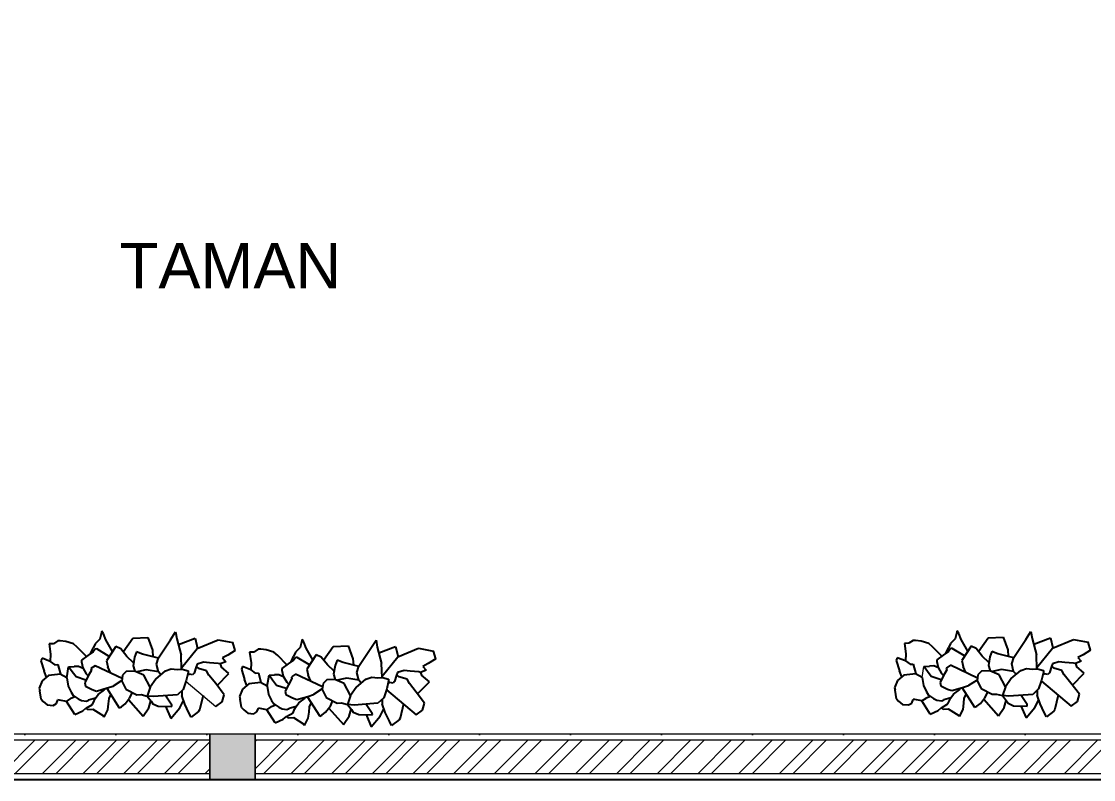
# Model space of a CAD drawing. Header units: millimetres. Extents: x -12161372 to 46643, y -9506984 to 15358.
# Drawn here: x 12539.3 to 12894.2, y 14292.9 to 14543.7 of the extents above; entities that cross this region are included whole.
import ezdxf

# ---------------------------------------------------------------- set-up
doc = ezdxf.new("R2010")
doc.units = ezdxf.units.MM
doc.linetypes.add('ACAD_ISO07W100', pattern=[3, 0, -3])
for name, color, linetype, lineweight in [('arsiran', 202, 'Continuous', 0), ('dinding', 110, 'Continuous', 9), ('furniture', 7, 'Continuous', 5), ('kolom', 150, 'Continuous', 13), ('tumbuhan', 3, 'Continuous', 5)]:
    doc.layers.add(name, color=color, linetype=linetype, lineweight=lineweight)
doc.layers.add('lahan', color=253, linetype='Continuous', plot=False)
doc.layers.add('lantai', color=9, linetype='Continuous')
doc.layers.add('RING BALOK', color=7, linetype='Continuous')
doc.styles.get("Standard").update_dxf_attribs({"font": 'arial.ttf'})

# ---------------------------------------------------------------- blocks, each defined once
blk = doc.blocks.new('*U48')
at = {"layer": 'arsiran'}
h = blk.add_hatch(dxfattribs=at)
h.set_pattern_fill('ANSI32', color=256)
h.set_pattern_definition([(45, (-2259.737, -4513.269), (-6.735192, 6.735192), []), (45, (-2255.247, -4513.269), (-6.735192, 6.735192), [])])
h.paths.add_polyline_path([(0, 5.5), (0, -5.5), (284.94, -5.5), (284.94, 5.5)])
blk.add_lwpolyline([(0, -5.5), (284.94, -5.5), (284.94, 5.5), (0, 5.5)], close=True, dxfattribs=at)
at = {"layer": 'dinding'}
blk.add_lwpolyline([(0, -7.5), (284.94, -7.5), (284.94, 7.5), (0, 7.5)], close=True, dxfattribs=at)
blk = doc.blocks.new('*U4')
at = {"layer": 'arsiran'}
h = blk.add_hatch(dxfattribs=at)
h.set_pattern_fill('ANSI32', color=256)
h.set_pattern_definition([(45, (-2274.681, -4513.269), (-6.735192, 6.735192), []), (45, (-2270.191, -4513.269), (-6.735192, 6.735192), [])])
h.paths.add_polyline_path([(0, 5.5), (0, -5.5), (270, -5.5), (270, 5.5)])
blk.add_lwpolyline([(0, -5.5), (270, -5.5), (270, 5.5), (0, 5.5)], close=True, dxfattribs=at)
at = {"layer": 'dinding'}
blk.add_lwpolyline([(0, -7.5), (270, -7.5), (270, 7.5), (0, 7.5)], close=True, dxfattribs=at)

msp = doc.modelspace()

# ---------------------------------------------------------------- hatches: boundary and pattern name
at = {"layer": 'kolom'}
h = msp.add_hatch(color=256, dxfattribs=at)
h.dxf.hatch_style = 1
h.paths.add_polyline_path([(12616.683, 14307.932), (12601.683, 14307.932), (12601.683, 14292.932), (12616.683, 14292.932)])

# ---------------------------------------------------------------- linework, layer by layer
msp.add_line((12616.683, 14307.932), (12616.683, 14292.932), dxfattribs=at)
msp.add_lwpolyline([(12601.683, 14292.932), (12616.683, 14292.932), (12616.683, 14307.932), (12601.683, 14307.932)], close=True, dxfattribs=at)
at = {"layer": 'lahan', "linetype": 'ACAD_ISO07W100', "ltscale": 10}
msp.add_lwpolyline([(12331.589, 14585.301), (12901.683, 14585.301), (12901.683, 14307.924), (12331.589, 14307.924)], close=True, dxfattribs=at)
at = {"layer": 'lantai'}
msp.add_lwpolyline([(12309.183, 14292.932), (13509.183, 14292.932), (13509.183, 15292.932), (12309.183, 15292.932)], close=True, dxfattribs=at)
at = {"layer": 'RING BALOK', "linetype": 'Continuous'}
for p, q in [((12565.277, 14339.361), (12563.707, 14337.849)), ((12565.915, 14341.996), (12565.277, 14339.361)), ((12566.48, 14341.149), (12565.915, 14341.996)), ((12567.259, 14339.15), (12566.48, 14341.149)), ((12572.978, 14335.201), (12576.218, 14339.689)), ((12576.218, 14339.689), (12581.175, 14339.939)), ((12581.175, 14339.939), (12582.725, 14335.688)), ((12588.634, 14339.133), (12590.349, 14341.811)), ((12590.349, 14341.811), (12590.778, 14339.509)), ((12590.778, 14339.509), (12592.202, 14334.057)), ((12591.278, 14337.594), (12596.821, 14339.689)), ((12596.821, 14339.689), (12597.627, 14336.342)), ((12597.522, 14336.299), (12604.439, 14339.184)), ((12604.439, 14339.184), (12609.318, 14338.219)), ((12632.263, 14339.227), (12631.625, 14336.592)), ((12632.828, 14338.379), (12632.263, 14339.227)), ((12848.364, 14339.493), (12846.794, 14337.98)), ((12849.002, 14342.128), (12848.364, 14339.493)), ((12849.567, 14341.281), (12849.002, 14342.128)), ((12850.346, 14339.282), (12849.567, 14341.281)), ((12852.561, 14335.421), (12850.346, 14339.282)), ((12856.065, 14335.333), (12859.305, 14339.821)), ((12859.305, 14339.821), (12864.263, 14340.071)), ((12864.263, 14340.071), (12865.812, 14335.82)), ((12867.772, 14333.309), (12871.721, 14339.265)), ((12871.721, 14339.265), (12873.436, 14341.943)), ((12873.436, 14341.943), (12873.865, 14339.641)), ((12873.865, 14339.641), (12875.289, 14334.189)), ((12874.365, 14337.726), (12879.909, 14339.821)), ((12879.909, 14339.821), (12880.714, 14336.474)), ((12880.609, 14336.431), (12887.526, 14339.316)), ((12887.526, 14339.316), (12892.405, 14338.351)), ((12549.949, 14337.88), (12548.513, 14337.822)), ((12548.513, 14337.822), (12548.978, 14334.361)), ((12551.357, 14338.805), (12549.949, 14337.88)), ((12552.181, 14338.838), (12551.357, 14338.805)), ((12553.984, 14338.62), (12552.181, 14338.838)), ((12556.522, 14337.852), (12553.984, 14338.62)), ((12557.813, 14336.744), (12556.522, 14337.852)), ((12560.878, 14333.669), (12557.813, 14336.744)), ((12562.241, 14334.635), (12563.033, 14336.372)), ((12563.707, 14337.849), (12563.033, 14336.372)), ((12563.76, 14336.111), (12563.069, 14335.214)), ((12564.298, 14336.133), (12563.76, 14336.111)), ((12568.324, 14333.684), (12564.298, 14336.133)), ((12569.474, 14335.289), (12567.259, 14339.15)), ((12570.559, 14336.962), (12567.472, 14332.2)), ((12572.2, 14336.158), (12570.559, 14336.962)), ((12574.253, 14333.63), (12572.2, 14336.158)), ((12582.725, 14335.688), (12582.851, 14333.541)), ((12584.685, 14333.177), (12588.634, 14339.133)), ((12592.329, 14329.919), (12597.522, 14336.299)), ((12610.115, 14335.642), (12607.648, 14334.093)), ((12610.115, 14335.642), (12609.318, 14338.219)), ((12617.706, 14336.036), (12616.297, 14335.11)), ((12618.529, 14336.069), (12617.706, 14336.036)), ((12620.332, 14335.851), (12618.529, 14336.069)), ((12622.87, 14335.083), (12620.332, 14335.851)), ((12631.625, 14336.592), (12630.055, 14335.079)), ((12633.607, 14336.381), (12632.828, 14338.379)), ((12635.823, 14332.52), (12633.607, 14336.381)), ((12639.326, 14332.432), (12642.566, 14336.92)), ((12642.566, 14336.92), (12647.524, 14337.17)), ((12647.524, 14337.17), (12649.073, 14332.919)), ((12651.033, 14330.408), (12654.982, 14336.364)), ((12654.982, 14336.364), (12656.697, 14339.042)), ((12656.697, 14339.042), (12657.126, 14336.74)), ((12657.126, 14336.74), (12658.55, 14331.288)), ((12657.626, 14334.825), (12663.17, 14336.92)), ((12663.17, 14336.92), (12663.975, 14333.573)), ((12663.87, 14333.529), (12670.787, 14336.415)), ((12670.787, 14336.415), (12675.666, 14335.45)), ((12833.036, 14338.011), (12831.601, 14337.954)), ((12831.601, 14337.954), (12832.066, 14334.493)), ((12834.444, 14338.937), (12833.036, 14338.011)), ((12835.268, 14338.97), (12834.444, 14338.937)), ((12837.071, 14338.752), (12835.268, 14338.97)), ((12839.609, 14337.984), (12837.071, 14338.752)), ((12840.9, 14336.875), (12839.609, 14337.984)), ((12843.965, 14333.801), (12840.9, 14336.875)), ((12845.328, 14334.767), (12846.12, 14336.504)), ((12846.794, 14337.98), (12846.12, 14336.504)), ((12846.847, 14336.243), (12846.156, 14335.346)), ((12847.385, 14336.264), (12846.847, 14336.243)), ((12851.411, 14333.816), (12847.385, 14336.264)), ((12853.646, 14337.094), (12850.559, 14332.332)), ((12855.287, 14336.29), (12853.646, 14337.094)), ((12857.34, 14333.762), (12855.287, 14336.29)), ((12865.812, 14335.82), (12865.938, 14333.673)), ((12875.416, 14330.05), (12880.609, 14336.431)), ((12893.202, 14335.773), (12890.735, 14334.225)), ((12893.202, 14335.773), (12892.405, 14338.351)), ((12546.143, 14333.089), (12545.811, 14332.205)), ((12545.811, 14332.205), (12546.814, 14328.766)), ((12548.87, 14332.038), (12546.143, 14333.089)), ((12548.978, 14334.361), (12548.87, 14332.038)), ((12561.31, 14333.984), (12559.201, 14332.45)), ((12559.201, 14332.45), (12559.219, 14331.871)), ((12563.069, 14335.214), (12561.31, 14333.984)), ((12567.472, 14332.2), (12567.892, 14330.187)), ((12576.475, 14331.504), (12574.253, 14333.63)), ((12576.774, 14333.441), (12576.324, 14330.524)), ((12577.438, 14335.207), (12576.774, 14333.441)), ((12579.438, 14334.417), (12577.438, 14335.207)), ((12584.654, 14333.079), (12579.438, 14334.417)), ((12584.029, 14331.121), (12584.685, 14333.177)), ((12592.344, 14329.423), (12592.202, 14334.057)), ((12607.648, 14334.093), (12605.881, 14333.153)), ((12605.881, 14333.153), (12606.967, 14331.923)), ((12616.297, 14335.11), (12614.862, 14335.053)), ((12614.862, 14335.053), (12615.327, 14331.592)), ((12624.161, 14333.974), (12622.87, 14335.083)), ((12627.226, 14330.9), (12624.161, 14333.974)), ((12629.417, 14332.444), (12627.658, 14331.214)), ((12628.589, 14331.866), (12629.381, 14333.603)), ((12630.055, 14335.079), (12629.381, 14333.603)), ((12630.108, 14333.342), (12629.417, 14332.444)), ((12630.646, 14333.363), (12630.108, 14333.342)), ((12634.673, 14330.914), (12630.646, 14333.363)), ((12636.907, 14334.193), (12633.82, 14329.431)), ((12638.549, 14333.389), (12636.907, 14334.193)), ((12640.602, 14330.861), (12638.549, 14333.389)), ((12643.786, 14332.438), (12643.122, 14330.672)), ((12645.786, 14331.648), (12643.786, 14332.438)), ((12649.073, 14332.919), (12649.199, 14330.772)), ((12658.677, 14327.149), (12663.87, 14333.529)), ((12676.464, 14332.872), (12673.996, 14331.324)), ((12676.464, 14332.872), (12675.666, 14335.45)), ((12829.231, 14333.22), (12828.898, 14332.337)), ((12828.898, 14332.337), (12829.901, 14328.898)), ((12831.957, 14332.169), (12829.231, 14333.22)), ((12832.066, 14334.493), (12831.957, 14332.169)), ((12831.957, 14332.169), (12833.428, 14331.068)), ((12844.397, 14334.116), (12842.289, 14332.582)), ((12842.289, 14332.582), (12842.306, 14332.003)), ((12846.156, 14335.346), (12844.397, 14334.116)), ((12850.559, 14332.332), (12850.979, 14330.319)), ((12859.562, 14331.635), (12857.34, 14333.762)), ((12859.861, 14333.573), (12859.411, 14330.656)), ((12860.525, 14335.339), (12859.861, 14333.573)), ((12862.525, 14334.549), (12860.525, 14335.339)), ((12867.741, 14333.21), (12862.525, 14334.549)), ((12867.116, 14331.253), (12867.772, 14333.309)), ((12875.431, 14329.555), (12875.289, 14334.189)), ((12890.735, 14334.225), (12888.968, 14333.285)), ((12888.968, 14333.285), (12890.054, 14332.055)), ((12547.621, 14326.791), (12546.814, 14328.766)), ((12548.87, 14332.038), (12550.34, 14330.936)), ((12550.34, 14330.936), (12551.417, 14330.979)), ((12551.417, 14330.979), (12552.232, 14327.823)), ((12554.352, 14326.566), (12554.958, 14330.251)), ((12554.958, 14330.251), (12556.752, 14330.323)), ((12556.087, 14328.556), (12554.958, 14330.251)), ((12557.396, 14326.869), (12556.087, 14328.556)), ((12558.187, 14330.38), (12556.752, 14330.323)), ((12559.727, 14329.705), (12558.187, 14330.38)), ((12559.219, 14331.871), (12559.64, 14329.858)), ((12559.64, 14329.858), (12560.778, 14327.874)), ((12562.537, 14329.104), (12561.343, 14327.026)), ((12563.748, 14330.602), (12562.34, 14329.676)), ((12562.34, 14329.676), (12562.537, 14329.104)), ((12572.664, 14326.382), (12563.748, 14330.602)), ((12568.779, 14328.221), (12567.892, 14330.187)), ((12574.045, 14328.693), (12572.825, 14327.485)), ((12576.736, 14328.801), (12574.045, 14328.693)), ((12576.324, 14330.524), (12576.727, 14329.09)), ((12576.727, 14329.09), (12576.915, 14328.808)), ((12579.83, 14327.474), (12576.736, 14328.801)), ((12579.068, 14328.894), (12577.642, 14328.547)), ((12580.674, 14329.248), (12579.068, 14328.894)), ((12584.647, 14328.536), (12580.674, 14329.248)), ((12583.821, 14326.184), (12586.971, 14328.919)), ((12584.647, 14328.536), (12584.029, 14331.121)), ((12585.466, 14327.612), (12584.647, 14328.536)), ((12586.971, 14328.919), (12588.926, 14329.577)), ((12588.926, 14329.577), (12590.908, 14329.366)), ((12590.908, 14329.366), (12592.523, 14329.431)), ((12592.523, 14329.431), (12594.514, 14328.93)), ((12594.514, 14328.93), (12594.532, 14328.351)), ((12597.17, 14330.196), (12596.514, 14328.14)), ((12597.502, 14331.079), (12597.17, 14330.196)), ((12597.221, 14330.332), (12597.905, 14329.645)), ((12599.637, 14331.744), (12597.502, 14331.079)), ((12600.623, 14328.884), (12597.905, 14329.645)), ((12601.619, 14331.533), (12599.637, 14331.744)), ((12601.384, 14327.465), (12600.623, 14328.884)), ((12604.498, 14331.358), (12601.619, 14331.533)), ((12605.111, 14331.165), (12604.498, 14331.358)), ((12606.967, 14331.923), (12605.111, 14331.165)), ((12605.111, 14331.165), (12605.431, 14330.236)), ((12608.013, 14328.019), (12605.431, 14330.236)), ((12612.492, 14330.319), (12612.159, 14329.436)), ((12612.159, 14329.436), (12613.163, 14325.997)), ((12615.218, 14329.268), (12612.492, 14330.319)), ((12615.327, 14331.592), (12615.218, 14329.268)), ((12615.218, 14329.268), (12616.689, 14328.167)), ((12627.658, 14331.214), (12625.55, 14329.681)), ((12625.55, 14329.681), (12625.567, 14329.101)), ((12625.567, 14329.101), (12625.988, 14327.089)), ((12633.82, 14329.431), (12634.241, 14327.418)), ((12642.823, 14328.734), (12640.602, 14330.861)), ((12643.122, 14330.672), (12642.672, 14327.754)), ((12651.002, 14330.309), (12645.786, 14331.648)), ((12650.378, 14328.352), (12651.033, 14330.408)), ((12658.692, 14326.654), (12658.55, 14331.288)), ((12665.985, 14328.975), (12663.85, 14328.31)), ((12667.967, 14328.764), (12665.985, 14328.975)), ((12670.847, 14328.589), (12667.967, 14328.764)), ((12671.459, 14328.396), (12670.847, 14328.589)), ((12673.315, 14329.153), (12671.459, 14328.396)), ((12673.996, 14331.324), (12672.229, 14330.384)), ((12672.229, 14330.384), (12673.315, 14329.153)), ((12830.708, 14326.923), (12829.901, 14328.898)), ((12833.428, 14331.068), (12834.504, 14331.111)), ((12834.504, 14331.111), (12835.319, 14327.954)), ((12838.045, 14330.383), (12839.839, 14330.454)), ((12839.174, 14328.688), (12838.045, 14330.383)), ((12840.483, 14327.001), (12839.174, 14328.688)), ((12841.274, 14330.512), (12839.839, 14330.454)), ((12842.815, 14329.837), (12841.274, 14330.512)), ((12842.306, 14332.003), (12842.727, 14329.99)), ((12842.727, 14329.99), (12843.865, 14328.006)), ((12845.624, 14329.236), (12844.43, 14327.158)), ((12846.836, 14330.734), (12845.427, 14329.808)), ((12845.427, 14329.808), (12845.624, 14329.236)), ((12855.751, 14326.514), (12846.836, 14330.734)), ((12851.866, 14328.353), (12850.979, 14330.319)), ((12857.132, 14328.825), (12855.912, 14327.616)), ((12859.823, 14328.932), (12857.132, 14328.825)), ((12859.411, 14330.656), (12859.814, 14329.222)), ((12859.814, 14329.222), (12860.002, 14328.94)), ((12862.917, 14327.606), (12859.823, 14328.932)), ((12862.155, 14329.025), (12860.729, 14328.679)), ((12863.761, 14329.379), (12862.155, 14329.025)), ((12867.734, 14328.668), (12863.761, 14329.379)), ((12866.908, 14326.316), (12870.058, 14329.051)), ((12867.734, 14328.668), (12867.116, 14331.253)), ((12868.553, 14327.744), (12867.734, 14328.668)), ((12870.058, 14329.051), (12872.013, 14329.709)), ((12872.013, 14329.709), (12873.996, 14329.498)), ((12873.996, 14329.498), (12875.61, 14329.562)), ((12875.61, 14329.562), (12877.601, 14329.062)), ((12877.601, 14329.062), (12877.619, 14328.483)), ((12880.257, 14330.328), (12879.601, 14328.272)), ((12880.589, 14331.211), (12880.257, 14330.328)), ((12880.308, 14330.464), (12880.992, 14329.777)), ((12882.724, 14331.876), (12880.589, 14331.211)), ((12883.71, 14329.016), (12880.992, 14329.777)), ((12884.706, 14331.665), (12882.724, 14331.876)), ((12884.471, 14327.597), (12883.71, 14329.016)), ((12887.586, 14331.49), (12884.706, 14331.665)), ((12888.198, 14331.297), (12887.586, 14331.49)), ((12890.054, 14332.055), (12888.198, 14331.297)), ((12888.198, 14331.297), (12888.518, 14330.367)), ((12891.1, 14328.151), (12888.518, 14330.367)), ((12546.194, 14325.552), (12545.188, 14323.192)), ((12548.294, 14327.376), (12546.194, 14325.552)), ((12552.232, 14327.823), (12548.294, 14327.376)), ((12554.352, 14326.566), (12552.114, 14327.808)), ((12554.335, 14326.575), (12554.794, 14323.866)), ((12560.661, 14325.839), (12557.396, 14326.869)), ((12561.343, 14327.026), (12560.329, 14324.956)), ((12561.445, 14327.205), (12560.778, 14327.874)), ((12572.561, 14325.675), (12569.702, 14323.881)), ((12572.825, 14327.485), (12572.528, 14325.443)), ((12572.528, 14325.443), (12573.863, 14322.887)), ((12581.927, 14323.499), (12579.83, 14327.474)), ((12583.821, 14326.184), (12581.927, 14323.499)), ((12593.894, 14325.716), (12592.906, 14322.777)), ((12594.532, 14328.351), (12593.894, 14325.716)), ((12594.39, 14327.765), (12594.908, 14327.786)), ((12595.994, 14327.54), (12594.908, 14327.786)), ((12596.514, 14328.14), (12595.994, 14327.54)), ((12603.626, 14324.655), (12601.384, 14327.465)), ((12604.075, 14324.069), (12608.013, 14328.019)), ((12613.969, 14324.022), (12613.163, 14325.997)), ((12618.58, 14325.053), (12614.642, 14324.606)), ((12616.689, 14328.167), (12617.765, 14328.21)), ((12617.765, 14328.21), (12618.58, 14325.053)), ((12620.7, 14323.797), (12618.463, 14325.039)), ((12620.7, 14323.797), (12621.306, 14327.482)), ((12621.306, 14327.482), (12623.1, 14327.553)), ((12622.436, 14325.787), (12621.306, 14327.482)), ((12623.744, 14324.1), (12622.436, 14325.787)), ((12624.535, 14327.61), (12623.1, 14327.553)), ((12626.076, 14326.936), (12624.535, 14327.61)), ((12625.988, 14327.089), (12627.127, 14325.104)), ((12627.794, 14324.435), (12627.127, 14325.104)), ((12628.885, 14326.334), (12627.691, 14324.257)), ((12630.097, 14327.832), (12628.688, 14326.906)), ((12628.688, 14326.906), (12628.885, 14326.334)), ((12639.012, 14323.613), (12630.097, 14327.832)), ((12635.127, 14325.451), (12634.241, 14327.418)), ((12640.393, 14325.924), (12639.173, 14324.715)), ((12643.084, 14326.031), (12640.393, 14325.924)), ((12642.672, 14327.754), (12643.075, 14326.321)), ((12643.075, 14326.321), (12643.264, 14326.038)), ((12646.178, 14324.705), (12643.084, 14326.031)), ((12645.416, 14326.124), (12643.99, 14325.777)), ((12647.022, 14326.478), (12645.416, 14326.124)), ((12650.995, 14325.767), (12647.022, 14326.478)), ((12650.169, 14323.415), (12653.319, 14326.15)), ((12650.995, 14325.767), (12650.378, 14328.352)), ((12651.814, 14324.843), (12650.995, 14325.767)), ((12653.319, 14326.15), (12655.274, 14326.808)), ((12655.274, 14326.808), (12657.257, 14326.597)), ((12657.257, 14326.597), (12658.871, 14326.661)), ((12658.871, 14326.661), (12660.862, 14326.161)), ((12660.88, 14325.582), (12660.242, 14322.947)), ((12660.738, 14324.996), (12661.257, 14325.017)), ((12660.862, 14326.161), (12660.88, 14325.582)), ((12662.342, 14324.77), (12661.257, 14325.017)), ((12662.862, 14325.371), (12662.342, 14324.77)), ((12663.518, 14327.427), (12662.862, 14325.371)), ((12663.85, 14328.31), (12663.518, 14327.427)), ((12663.569, 14327.562), (12664.253, 14326.876)), ((12666.971, 14326.115), (12664.253, 14326.876)), ((12667.733, 14324.695), (12666.971, 14326.115)), ((12670.423, 14321.299), (12674.362, 14325.25)), ((12671.459, 14328.396), (12671.779, 14327.466)), ((12674.362, 14325.25), (12671.779, 14327.466)), ((12829.281, 14325.684), (12828.276, 14323.324)), ((12831.381, 14327.507), (12829.281, 14325.684)), ((12835.319, 14327.954), (12831.381, 14327.507)), ((12837.439, 14326.698), (12835.201, 14327.94)), ((12837.422, 14326.707), (12837.881, 14323.997)), ((12843.748, 14325.971), (12840.483, 14327.001)), ((12844.43, 14327.158), (12843.416, 14325.088)), ((12843.416, 14325.088), (12843.63, 14323.937)), ((12844.532, 14327.336), (12843.865, 14328.006)), ((12855.649, 14325.807), (12852.789, 14324.013)), ((12855.912, 14327.616), (12855.615, 14325.575)), ((12855.615, 14325.575), (12856.95, 14323.019)), ((12865.014, 14323.631), (12862.917, 14327.606)), ((12866.908, 14326.316), (12865.014, 14323.631)), ((12876.981, 14325.848), (12875.993, 14322.909)), ((12876.899, 14325.509), (12886.763, 14317.25)), ((12877.619, 14328.483), (12876.981, 14325.848)), ((12877.477, 14327.897), (12877.995, 14327.918)), ((12879.081, 14327.671), (12877.995, 14327.918)), ((12879.601, 14328.272), (12879.081, 14327.671)), ((12886.713, 14324.787), (12884.471, 14327.597)), ((12887.162, 14324.201), (12891.1, 14328.151)), ((12545.188, 14323.192), (12545.394, 14322.331)), ((12545.857, 14319.511), (12545.394, 14322.331)), ((12554.794, 14323.866), (12555.753, 14321.874)), ((12555.753, 14321.874), (12556.506, 14320.745)), ((12560.329, 14324.956), (12560.543, 14323.805)), ((12560.543, 14323.805), (12562.732, 14322.733)), ((12562.732, 14322.733), (12564.184, 14322.211)), ((12564.184, 14322.211), (12567.746, 14323.223)), ((12564.758, 14321.074), (12566.867, 14322.608)), ((12566.855, 14322.97), (12566.867, 14322.608)), ((12567.601, 14323.174), (12571.717, 14316.713)), ((12567.746, 14323.223), (12569.702, 14323.881)), ((12573.863, 14322.887), (12577.513, 14321.003)), ((12575.973, 14321.798), (12575.037, 14319.745)), ((12581.927, 14323.499), (12580.939, 14320.56)), ((12592.906, 14322.777), (12590.986, 14320.961)), ((12592.382, 14322.282), (12592.43, 14320.729)), ((12606.432, 14320.997), (12603.626, 14324.655)), ((12612.542, 14322.783), (12611.537, 14320.423)), ((12614.642, 14324.606), (12612.542, 14322.783)), ((12620.684, 14323.806), (12621.142, 14321.096)), ((12627.009, 14323.07), (12623.744, 14324.1)), ((12627.691, 14324.257), (12626.677, 14322.187)), ((12626.677, 14322.187), (12626.892, 14321.036)), ((12638.91, 14322.906), (12636.05, 14321.111)), ((12639.173, 14324.715), (12638.876, 14322.674)), ((12638.876, 14322.674), (12640.211, 14320.118)), ((12648.275, 14320.729), (12646.178, 14324.705)), ((12650.169, 14323.415), (12648.275, 14320.729)), ((12660.242, 14322.947), (12659.254, 14320.008)), ((12660.16, 14322.608), (12670.025, 14314.349)), ((12669.974, 14321.885), (12667.733, 14324.695)), ((12672.78, 14318.228), (12669.974, 14321.885)), ((12828.276, 14323.324), (12828.482, 14322.463)), ((12828.945, 14319.643), (12828.482, 14322.463)), ((12837.881, 14323.997), (12838.84, 14322.006)), ((12838.84, 14322.006), (12839.593, 14320.876)), ((12843.63, 14323.937), (12845.819, 14322.865)), ((12845.819, 14322.865), (12847.272, 14322.343)), ((12847.272, 14322.343), (12850.833, 14323.355)), ((12847.845, 14321.206), (12849.954, 14322.74)), ((12849.943, 14323.102), (12849.954, 14322.74)), ((12850.688, 14323.306), (12854.804, 14316.844)), ((12850.833, 14323.355), (12852.789, 14324.013)), ((12856.95, 14323.019), (12860.6, 14321.135)), ((12859.06, 14321.93), (12858.124, 14319.876)), ((12865.014, 14323.631), (12864.026, 14320.692)), ((12875.993, 14322.909), (12874.073, 14321.093)), ((12875.469, 14322.414), (12875.517, 14320.86)), ((12889.519, 14321.129), (12886.713, 14324.787)), ((12545.857, 14319.511), (12546.582, 14318.783)), ((12546.582, 14318.783), (12547.874, 14317.675)), ((12549.856, 14317.464), (12550.915, 14318.086)), ((12550.915, 14318.086), (12551.417, 14319.266)), ((12551.966, 14319.244), (12551.417, 14319.266)), ((12554.232, 14318.799), (12551.966, 14319.244)), ((12554.232, 14318.799), (12555.641, 14319.725)), ((12557.009, 14314.433), (12554.232, 14318.799)), ((12557.135, 14320.327), (12555.641, 14319.725)), ((12556.506, 14320.745), (12558.156, 14319.651)), ((12558.156, 14319.651), (12559.25, 14319.114)), ((12559.25, 14319.114), (12560.873, 14318.889)), ((12560.873, 14318.889), (12561.582, 14319.208)), ((12563.868, 14319.83), (12561.582, 14319.208)), ((12562.882, 14317.81), (12563.385, 14318.99)), ((12563.385, 14318.99), (12563.896, 14319.88)), ((12563.896, 14319.88), (12564.758, 14321.074)), ((12568.085, 14318.017), (12567.788, 14315.976)), ((12568.211, 14319.762), (12568.085, 14318.017)), ((12568.879, 14321.167), (12568.211, 14319.762)), ((12572.425, 14317.031), (12573.655, 14317.95)), ((12573.655, 14317.95), (12575.037, 14319.745)), ((12574.742, 14319.361), (12579.626, 14313.933)), ((12577.513, 14321.003), (12578.948, 14321.06)), ((12578.948, 14321.06), (12580.939, 14320.56)), ((12580.939, 14320.56), (12582.248, 14318.873)), ((12583.101, 14320.356), (12580.939, 14320.56)), ((12581.485, 14316.683), (12582.159, 14318.988)), ((12582.248, 14318.873), (12582.813, 14318.025)), ((12582.813, 14318.025), (12584.633, 14317.228)), ((12590.986, 14320.961), (12583.101, 14320.356)), ((12587.131, 14320.665), (12589.11, 14317.697)), ((12591.709, 14316.683), (12592.981, 14319.129)), ((12593.415, 14317.869), (12592.43, 14320.729)), ((12599.435, 14320.718), (12598.321, 14316.035)), ((12603.676, 14317.118), (12605.785, 14318.652)), ((12605.785, 14318.652), (12606.432, 14320.997)), ((12611.537, 14320.423), (12611.743, 14319.561)), ((12612.206, 14316.741), (12611.743, 14319.561)), ((12621.142, 14321.096), (12622.101, 14319.105)), ((12622.101, 14319.105), (12622.854, 14317.975)), ((12622.854, 14317.975), (12624.504, 14316.881)), ((12626.892, 14321.036), (12629.08, 14319.963)), ((12629.08, 14319.963), (12630.533, 14319.441)), ((12630.245, 14317.11), (12631.106, 14318.305)), ((12630.533, 14319.441), (12634.094, 14320.453)), ((12631.106, 14318.305), (12633.215, 14319.838)), ((12633.204, 14320.2), (12633.215, 14319.838)), ((12633.949, 14320.405), (12638.065, 14313.943)), ((12634.094, 14320.453), (12636.05, 14321.111)), ((12635.228, 14318.398), (12634.559, 14316.993)), ((12640.211, 14320.118), (12643.861, 14318.234)), ((12642.321, 14319.029), (12641.385, 14316.975)), ((12643.861, 14318.234), (12645.296, 14318.291)), ((12645.296, 14318.291), (12647.288, 14317.791)), ((12648.275, 14320.729), (12647.288, 14317.791)), ((12657.334, 14318.192), (12649.449, 14317.587)), ((12653.479, 14317.896), (12655.458, 14314.927)), ((12659.254, 14320.008), (12657.334, 14318.192)), ((12658.73, 14319.512), (12658.778, 14317.959)), ((12659.763, 14315.099), (12658.778, 14317.959)), ((12665.783, 14317.949), (12664.669, 14313.265)), ((12672.133, 14315.883), (12672.78, 14318.228)), ((12828.945, 14319.643), (12829.67, 14318.915)), ((12829.67, 14318.915), (12830.961, 14317.807)), ((12832.943, 14317.596), (12834.002, 14318.218)), ((12834.002, 14318.218), (12834.505, 14319.398)), ((12835.053, 14319.376), (12834.505, 14319.398)), ((12837.319, 14318.931), (12835.053, 14319.376)), ((12837.319, 14318.931), (12838.728, 14319.857)), ((12840.096, 14314.565), (12837.319, 14318.931)), ((12840.222, 14320.459), (12838.728, 14319.857)), ((12839.593, 14320.876), (12841.243, 14319.782)), ((12841.243, 14319.782), (12842.337, 14319.246)), ((12842.337, 14319.246), (12843.96, 14319.021)), ((12843.852, 14316.697), (12845.969, 14317.942)), ((12843.96, 14319.021), (12844.669, 14319.339)), ((12846.955, 14319.962), (12844.669, 14319.339)), ((12845.969, 14317.942), (12846.472, 14319.121)), ((12846.472, 14319.121), (12846.984, 14320.012)), ((12846.984, 14320.012), (12847.845, 14321.206)), ((12851.172, 14318.149), (12850.875, 14316.108)), ((12851.298, 14319.894), (12851.172, 14318.149)), ((12851.967, 14321.299), (12851.298, 14319.894)), ((12855.513, 14317.163), (12856.742, 14318.082)), ((12856.742, 14318.082), (12858.124, 14319.876)), ((12857.829, 14319.493), (12862.713, 14314.064)), ((12860.6, 14321.135), (12862.035, 14321.192)), ((12862.035, 14321.192), (12864.026, 14320.692)), ((12864.026, 14320.692), (12865.335, 14319.004)), ((12866.188, 14320.488), (12864.026, 14320.692)), ((12864.572, 14316.815), (12865.246, 14319.12)), ((12865.335, 14319.004), (12865.9, 14318.157)), ((12865.9, 14318.157), (12867.721, 14317.36)), ((12874.073, 14321.093), (12866.188, 14320.488)), ((12870.218, 14320.797), (12872.197, 14317.829)), ((12874.796, 14316.815), (12876.068, 14319.26)), ((12876.502, 14318), (12875.517, 14320.86)), ((12877.847, 14315.155), (12876.502, 14318)), ((12882.522, 14320.85), (12881.408, 14316.167)), ((12886.763, 14317.25), (12888.872, 14318.784)), ((12888.872, 14318.784), (12889.519, 14321.129)), ((12547.874, 14317.675), (12549.856, 14317.464)), ((12557.009, 14314.433), (12559.643, 14315.683)), ((12559.643, 14315.683), (12560.688, 14316.52)), ((12560.765, 14316.565), (12562.882, 14317.81)), ((12561.32, 14316.008), (12560.765, 14316.565)), ((12563.114, 14316.079), (12561.32, 14316.008)), ((12566.594, 14313.899), (12563.114, 14316.079)), ((12567.788, 14315.976), (12566.603, 14313.609)), ((12571.717, 14316.713), (12572.425, 14317.031)), ((12579.626, 14313.933), (12581.485, 14316.683)), ((12584.633, 14317.228), (12589.127, 14317.117)), ((12587.057, 14317.168), (12588.766, 14313.182)), ((12588.766, 14313.182), (12591.709, 14316.683)), ((12589.127, 14317.117), (12589.11, 14317.697)), ((12594.759, 14315.023), (12593.415, 14317.869)), ((12595.521, 14313.603), (12594.759, 14315.023)), ((12597.98, 14315.441), (12595.521, 14313.603)), ((12598.321, 14316.035), (12597.98, 14315.441)), ((12612.206, 14316.741), (12612.931, 14316.014)), ((12612.931, 14316.014), (12614.222, 14314.906)), ((12614.222, 14314.906), (12616.204, 14314.695)), ((12616.204, 14314.695), (12617.263, 14315.317)), ((12617.263, 14315.317), (12617.766, 14316.497)), ((12618.314, 14316.475), (12617.766, 14316.497)), ((12620.58, 14316.029), (12618.314, 14316.475)), ((12620.58, 14316.029), (12621.989, 14316.955)), ((12623.357, 14311.663), (12620.58, 14316.029)), ((12623.484, 14317.558), (12621.989, 14316.955)), ((12624.504, 14316.881), (12625.598, 14316.345)), ((12625.598, 14316.345), (12627.221, 14316.12)), ((12627.113, 14313.796), (12629.23, 14315.04)), ((12627.221, 14316.12), (12627.93, 14316.438)), ((12630.216, 14317.061), (12627.93, 14316.438)), ((12629.23, 14315.04), (12629.733, 14316.22)), ((12629.733, 14316.22), (12630.245, 14317.11)), ((12634.433, 14315.248), (12634.136, 14313.207)), ((12634.559, 14316.993), (12634.433, 14315.248)), ((12638.774, 14314.261), (12640.003, 14315.18)), ((12640.003, 14315.18), (12641.385, 14316.975)), ((12641.09, 14316.592), (12645.975, 14311.163)), ((12647.288, 14317.791), (12648.596, 14316.103)), ((12649.449, 14317.587), (12647.288, 14317.791)), ((12647.833, 14313.914), (12648.507, 14316.219)), ((12648.596, 14316.103), (12649.161, 14315.256)), ((12649.161, 14315.256), (12650.982, 14314.459)), ((12650.982, 14314.459), (12655.476, 14314.348)), ((12653.405, 14314.399), (12655.114, 14310.413)), ((12655.476, 14314.348), (12655.458, 14314.927)), ((12658.058, 14313.914), (12659.329, 14316.359)), ((12661.108, 14312.253), (12659.763, 14315.099)), ((12670.025, 14314.349), (12672.133, 14315.883)), ((12830.961, 14317.807), (12832.943, 14317.596)), ((12840.096, 14314.565), (12842.73, 14315.815)), ((12842.73, 14315.815), (12843.775, 14316.652)), ((12844.408, 14316.14), (12843.852, 14316.697)), ((12846.202, 14316.211), (12844.408, 14316.14)), ((12849.681, 14314.03), (12846.202, 14316.211)), ((12850.875, 14316.108), (12849.69, 14313.741)), ((12854.804, 14316.844), (12855.513, 14317.163)), ((12862.713, 14314.064), (12864.572, 14316.815)), ((12867.721, 14317.36), (12872.214, 14317.249)), ((12870.144, 14317.3), (12871.853, 14313.314)), ((12871.853, 14313.314), (12874.796, 14316.815)), ((12872.214, 14317.249), (12872.197, 14317.829)), ((12878.608, 14313.735), (12877.847, 14315.155)), ((12881.067, 14315.573), (12878.608, 14313.735)), ((12881.408, 14316.167), (12881.067, 14315.573)), ((12566.603, 14313.609), (12566.594, 14313.899)), ((12623.357, 14311.663), (12625.991, 14312.914)), ((12625.991, 14312.914), (12627.036, 14313.751)), ((12627.669, 14313.238), (12627.113, 14313.796)), ((12629.463, 14313.31), (12627.669, 14313.238)), ((12632.942, 14311.129), (12629.463, 14313.31)), ((12632.951, 14310.84), (12632.942, 14311.129)), ((12634.136, 14313.207), (12632.951, 14310.84)), ((12638.065, 14313.943), (12638.774, 14314.261)), ((12645.975, 14311.163), (12647.833, 14313.914)), ((12655.114, 14310.413), (12658.058, 14313.914)), ((12661.87, 14310.834), (12661.108, 14312.253)), ((12664.328, 14312.672), (12661.87, 14310.834)), ((12664.669, 14313.265), (12664.328, 14312.672)), ((12849.69, 14313.741), (12849.681, 14314.03))]:
    msp.add_line(p, q, dxfattribs=at)
at = {"layer": 'tumbuhan', "linetype": 'Continuous'}
for p, q in [((12837.439, 14326.698), (12838.045, 14330.383)), ((12593.812, 14325.378), (12603.676, 14317.118))]:
    msp.add_line(p, q, dxfattribs=at)

# ---------------------------------------------------------------- block references
at = {"layer": 'dinding'}
for name, p in [('*U4', (12331.683, 14300.432)), ('*U48', (12616.683, 14300.432))]:
    msp.add_blockref(name, p, dxfattribs=at)

# ---------------------------------------------------------------- texts
at = {"layer": 'furniture', "ltscale": 10, "insert": (12571.869, 14470.413), "char_height": 15, "attachment_point": 1}
msp.add_mtext_dynamic_manual_height_columns('TAMAN', width=73.89916, gutter_width=100, heights=[0], dxfattribs=at)

doc.saveas('drawing.dxf')
